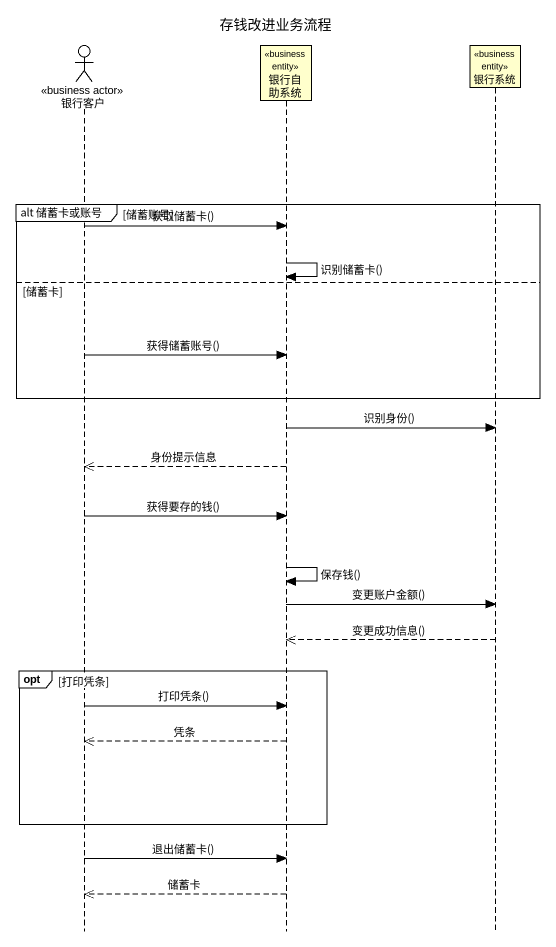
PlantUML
@startuml
title 存钱改进业务流程
hide footbox
actor 银行客户 <<business actor>>
participant 银行自助系统 <<business entity>>
participant 银行系统 <<business entity>>

group alt 储蓄卡或账号 [储蓄账号]
  银行客户 -> 银行自助系统 : 获取储蓄卡()
  银行自助系统 -> 银行自助系统 : 识别储蓄卡()
else 储蓄卡
  银行客户 -> 银行自助系统 : 获得储蓄账号()
end
银行自助系统 -> 银行系统 : 识别身份()
银行自助系统 -->> 银行客户 : 身份提示信息
银行客户 -> 银行自助系统 : 获得要存的钱()
银行自助系统 -> 银行自助系统 : 保存钱()
银行自助系统 -> 银行系统 : 变更账户金额()
银行系统 -->> 银行自助系统 : 变更成功信息()
opt 打印凭条
  银行客户 -> 银行自助系统 : 打印凭条()
  银行自助系统 -->> 银行客户 : 凭条
end
银行客户 -> 银行自助系统 : 退出储蓄卡()
银行自助系统 -->> 银行客户 : 储蓄卡
@enduml
